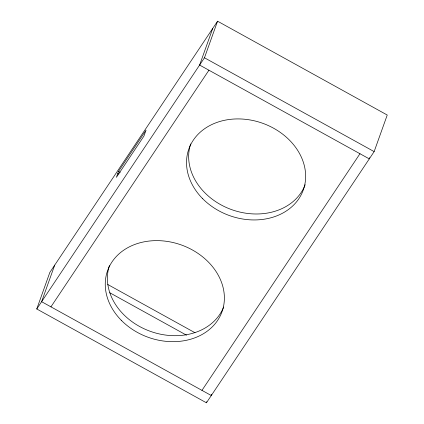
<?xml version="1.0" encoding="UTF-8"?>
<svg xmlns="http://www.w3.org/2000/svg" width="424" height="424" viewBox="0 0 424 424"><rect width="100%" height="100%" fill="white"/><g stroke="black" fill="none" stroke-linecap="round" stroke-linejoin="round"><path stroke-width="0.64" d="M36.761 308.974L49.857 272.394L217.565 21.2L387.239 115.026L374.143 151.607L206.435 402.8L36.761 308.974L204.469 57.781L217.565 21.2M54.712 265.117L41.616 301.697L211.29 395.528L211.719 394.331M118.529 171.381L116.393 177.343L143.911 136.125L146.047 130.163L118.529 171.381L120.225 172.319M212.71 28.472L199.609 65.058L369.288 158.883L369.712 157.691M206.435 402.8L206.859 401.608M50.938 306.854L208.931 70.209M201.967 390.371L359.965 153.727M204.469 57.781L374.143 151.607M117.814 173.368L118.948 173.994M107.696 284.456L194.992 332.729M109.742 292.735L186.528 335.193M223.671 307.018A60.786 49.052 19.7 0 1 150.154 331.266A60.786 49.052 19.7 0 1 109.408 265.62M305.174 184.694A60.786 49.052 19.7 0 1 231.796 209.689A60.786 49.052 19.7 0 1 190.673 143.9M121.232 320.242A60.786 49.052 19.7 0 0 221.773 312.377A60.786 49.052 19.7 0 0 151.453 240.832A60.786 49.052 19.7 0 0 121.232 320.242M202.497 198.522A60.786 49.052 19.7 0 0 303.038 190.657A60.786 49.052 19.7 0 0 232.718 119.118A60.786 49.052 19.7 0 0 202.497 198.522"/></g></svg>
